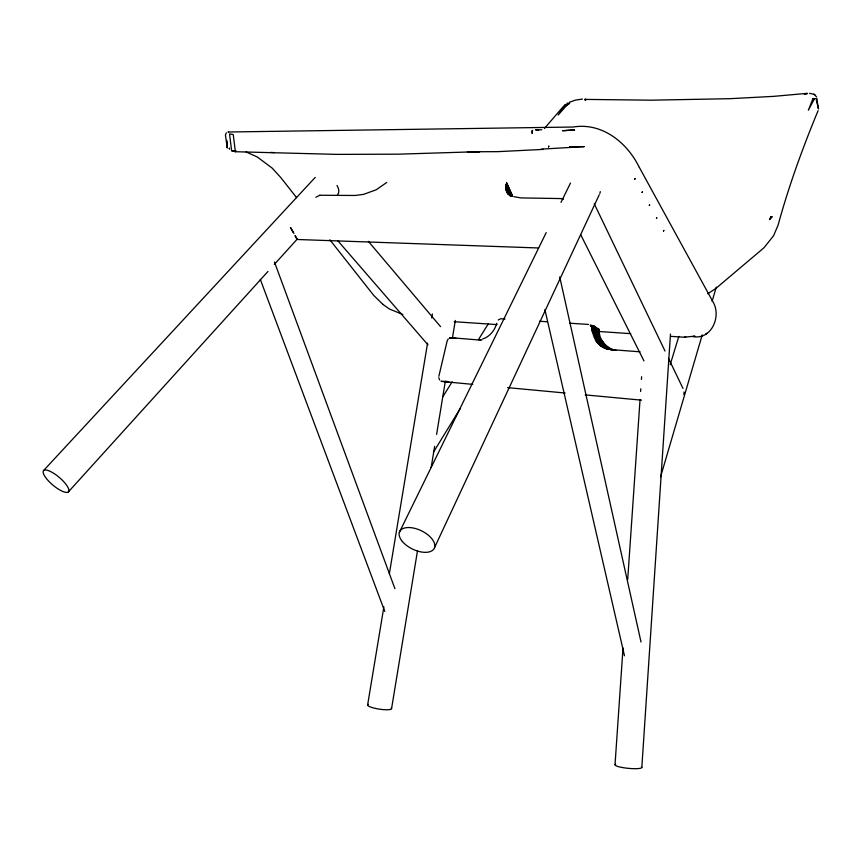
<?xml version="1.0" encoding="UTF-8"?>
<svg xmlns="http://www.w3.org/2000/svg" width="862" height="862" viewBox="0 0 862 862"><rect width="100%" height="100%" fill="white"/><g stroke="black" fill="none" stroke-linecap="round" stroke-linejoin="round"><path stroke-width="1.29" d="M641.824 767.525L670.485 334.09M615.026 764.713L623.032 647.912M627.719 579.447L640.046 399.559M640.595 391.499L640.778 388.816M641.425 379.42L641.608 376.737M391.574 708.607L417.467 550.958M431.172 467.506L434.653 446.311M436.603 434.383L445.309 381.392M452.485 337.678L455.319 320.459M367.632 704.911L383.881 606.848M389.365 573.726L427.563 343.151M431.733 317.97L432.39 313.994M532.317 131.326L532.188 133.47L531.951 130.679L532.716 130.345M438.855 376.285L447.184 340.813L448.272 338.928M496.76 323.25C494.863 330.243 489.778 336.783 482.677 338.96M660.561 476.88L702.25 334.876M712.109 301.323L716.279 287.121M670.205 364.669L678.825 336.395M818.07 110.724C802.554 148.07 788.752 186.181 778.063 225.197L773.58 235.714L764.012 247.739L715.902 288.404L707.831 293.759M434.556 547.607L599.262 194.747M399.311 532.457L546.196 232.621M561 202.398L570.472 183.056M433.467 452.173L460.157 408.685M442.928 396.606L452.162 381.801M478.442 339.671L488.377 323.724M544.482 128.395L563.597 106.198M68.335 491.943A16.367 5 40.2 0 0 53.196 472.99A16.367 5 40.2 0 0 46.505 478.647A16.367 5 40.2 0 0 68.335 491.943L267.974 271.433M274.299 264.451L296.884 239.507M43.628 470.501L315.212 177.4M498.225 320.007L500.628 318.768L504.981 318.994M386.747 182.464L376.241 189.759L363.678 194.338M315.858 197.236L319.888 195.243M565.925 104.496L565.386 104.938L566.517 104.571L565.526 104.819M226.394 132.823L225.424 134.989L227.212 147.758M565.3 105.218L567.013 104.065L565.009 105.423M807.392 93.408C803.75 94.508 807.166 92.848 806.94 93.786L807.532 93.462M567.411 103.214L568.123 102.88M569.437 102.201L575.601 100.078L582.464 99.065M693.824 336.439L694.858 336.137L684.202 337.214L670.744 336.363M363.376 194.403L355.144 195.469L319.78 195.265M228.559 131.908L227.977 132.005L573.187 127.026C601.935 122.21 627.159 142.499 639.141 167.099M693.888 336.417L692.929 336.579C711.646 340.156 721.559 316.063 713.057 302.012L639.313 167.347M806.713 93.398L773.796 96.35L729.877 98.688L651.273 100.186L584.899 99.399L585.621 99.033M543.437 149.385L497.773 151.658L467.333 151.787L479.897 151.637L398.33 154.169L336.859 154.384L235.369 151.723L231.652 151.001L229.529 133.89L233.236 134.537L235.369 151.723M541.379 149.137L584.274 146.626L569.556 146.712M813.609 99.195L814.202 99.173M541.789 129.763L535.561 129.839L538.707 130.173M235.207 150.624L232.535 150.656L235.983 150.667M297.692 239.507L538.567 247.976M274.396 152.606L270.517 152.423M814.224 94.4L809.58 93.333M539.45 321.246L547.402 321.763M569.944 323.228L588.509 324.435M454.231 321.709L497.083 324.608M598.691 331.482L630.715 333.659M451.192 337.721L480.78 340.134M610.436 349.563L640.078 351.815M445.773 381.381L448.391 381.618M444.673 381.403L448.596 381.769M440.967 381.155L448.811 381.898M441.656 381.435L472.71 384.366M507.546 387.631L565.17 393.018M585.266 394.893L641.543 400.162M450.945 337.71L456.375 338.421M450.707 337.721L454.597 338.249M449.986 337.872L453.875 338.4M449.748 337.958L452.345 338.313M449.511 338.066L452.108 338.421M479.294 339.606L481.847 339.962M605.35 348.442L612.44 349.476M605.932 348.636L613.011 349.67M606.352 348.787L613.669 349.897M607.861 349.185L616.319 350.425M601.342 346.341L608.68 347.548M601.838 346.675L608.938 347.72M602.215 346.89L609.315 347.946M602.538 347.095L609.628 348.14M602.743 347.214L609.843 348.259M602.969 347.343L610.07 348.388M603.411 347.569L610.501 348.614M603.766 347.752L611.233 348.981M604.65 348.14L611.74 349.185M605.049 348.323L612.128 349.358M598.928 344.38L606.04 345.447M599.122 344.574L606.234 345.64M599.392 344.8L606.503 345.867M599.704 345.08L606.816 346.147M599.974 345.296L607.085 346.362M600.211 345.5L607.311 346.556M600.458 345.694L607.57 346.75M600.749 345.921L607.85 346.977M601.073 346.136L608.173 347.192M597.431 342.796L604.553 343.873M597.765 343.195L604.887 344.272M597.948 343.388L605.07 344.455M598.099 343.561L605.221 344.638M598.39 343.841L605.501 344.908M598.702 344.175L605.824 345.242M596.073 341.05L603.195 342.139M596.256 341.32L603.389 342.408M596.536 341.686L603.669 342.764M596.892 342.149L604.014 343.238M597.15 342.473L604.273 343.561M595.319 339.887L602.452 340.986M595.448 340.091L602.57 341.19M595.717 340.49L602.84 341.589M594.026 337.398L601.159 338.518M594.64 338.658L601.762 339.768M593.476 336.083L600.62 337.214M593.013 334.736L600.157 335.878M592.625 333.346L599.769 334.499M592.183 331.148L599.327 332.312M592.259 331.644L599.402 332.807M592.313 331.935L599.456 333.098M591.989 329.64L599.133 330.814M592.032 330.114L599.176 331.288M592.086 330.502L599.219 331.676M591.86 327.592L597.808 328.584M591.828 327.948L598.971 329.144M591.871 328.26L599.015 329.446M591.903 328.562L599.036 329.747M591.935 329.058L599.068 330.232M590.858 325.793L594.424 326.396M591.03 326.019L594.608 326.623M591.192 326.267L594.769 326.87M591.343 326.526L596.105 327.323M591.472 326.795L596.235 327.592M591.591 327.064L596.342 327.862M591.688 327.355L597.635 328.347M590.244 325.2L593.821 325.804M590.459 325.383L594.037 325.987M590.664 325.577L593.045 325.976M563.371 199.251L560.569 198.562L520.939 197.915L513.73 196.644M402.866 314.501L389.495 309.038L382.771 304.318M246.058 151.938L257.167 156.906L272.058 168.015L280.829 177.594L296.582 197.646M814.428 94.508L816.626 96.997M813.825 94.184L814.838 94.734M382.89 304.415L373.763 295.44L329.844 239.755M337.624 240.52L427.961 344.832M368.365 241.36L440.557 326.633M439.631 380.013L438.79 377.718M290.731 227.676L293.985 233.451M295.278 235.757L297.228 239.216M290.451 227.643L293.048 232.255M294.998 235.725L296.948 239.183M580.622 234.529L643.957 360.919M594.274 203.82L665.011 351.049M668.492 358.29L682.995 388.46M505.638 188.099L508.677 194.866M505.746 189.058L507.783 193.573M505.972 189.996L507.761 194.025M506.554 182.41L512.308 195.362M506.597 183.229L512.136 195.62M506.544 183.444L512.082 195.846M506.468 183.671L512.006 196.062M506.328 184.026L511.877 196.417M506.188 184.446L511.231 195.717M506.069 184.791L511.112 196.051M505.983 185.071L511.037 196.342M505.886 185.535L510.433 195.674M505.8 185.89L510.315 196.245M505.649 187.108L508.677 193.875M260.302 279.385L384.775 611.438M274.461 262.026L394.936 588.724M227.202 147.682L226.641 140.431M544.892 309.587L624.476 655.777M559.729 276.928L641.026 642.039M227.202 147.025L227.32 147.671M226.846 141.077L227.126 145.84M600.264 191.612A15.548 11.12 25.4 0 1 599.833 193.53M684.051 391.994A11.303 8.986 -25.1 0 1 683.781 394.462M391.251 707.928A12.111 2.381 8.7 0 1 379.161 709.124A12.111 2.381 8.7 0 1 368.182 704.373M336.988 185.449A14.04 7.252 42.1 0 1 337.527 194.607M641.543 766.921A13.49 2.209 5.6 0 1 627.611 768.268A13.49 2.209 5.6 0 1 615.716 764.217M548.782 146.184L548.588 146.917L548.782 146.184M816.777 98.85L816.4 100.358L818.501 108.935L816.777 98.871M812.78 99.076L812.564 100.154L813.168 98.462L813.588 100.132L813.351 99.173L814.353 98.936L808.351 110.217L812.78 99.076M770.973 216.631L769.777 219.508L770.973 216.631M771.91 216.61L771.447 217.763L771.91 216.61M814.547 98.688L815.118 98.71L814.547 98.688M663.783 230.499L663.514 231.048L663.783 230.499M635.035 178.649L634.755 179.21L635.035 178.649M656.758 217.827L656.488 218.377L656.758 217.827M649.625 204.962L649.345 205.512L649.625 204.962M642.384 191.914L642.104 192.463L642.384 191.914M565.063 105.067L558.188 115.002L567.185 104.776L565.806 105.778L569.739 103.278L564.394 105.821L566.248 104.895L565.063 105.067M706.905 333.368L705.87 334.337L706.905 333.368M804.515 94.357L805.345 94.292L804.515 94.357M685.613 336.999L684.719 337.182L685.613 336.999M574.501 129.914L562.757 130.722L574.501 129.914M585.826 99.83L584.748 99.809L585.848 99.863M229.518 148.889L229.26 148.264L229.518 148.889M402.328 541.433A19.233 10.172 25.8 0 0 433.155 549.87A19.233 10.172 25.8 0 0 415.409 528.525A19.233 10.172 25.8 0 0 402.328 541.433"/></g></svg>
